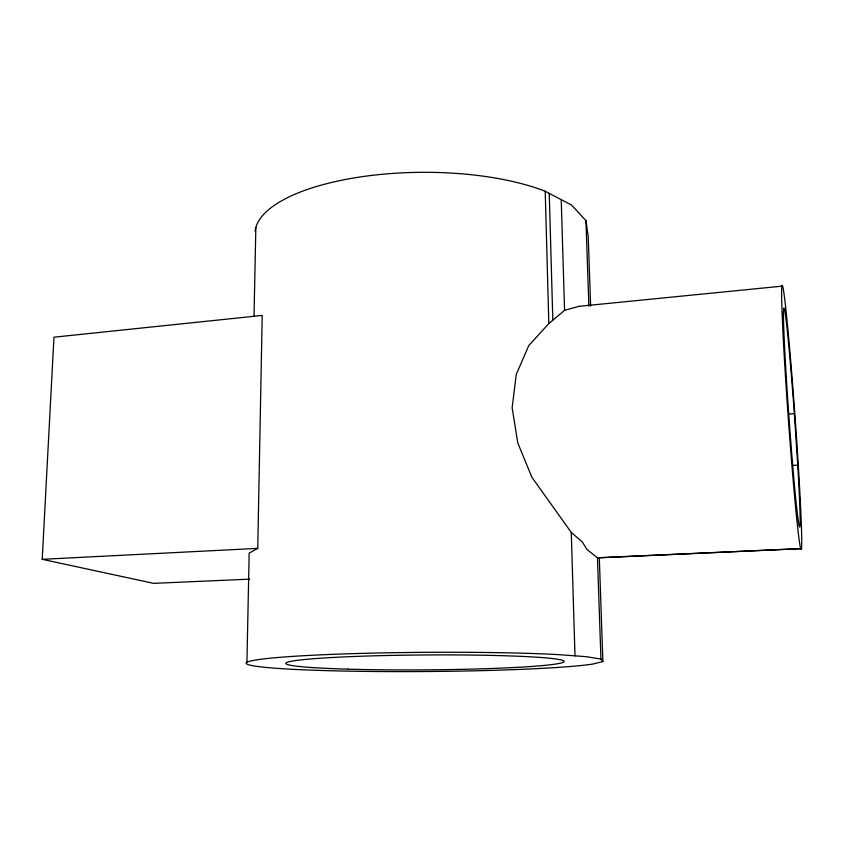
<?xml version="1.0" encoding="UTF-8"?>
<svg xmlns="http://www.w3.org/2000/svg" width="844" height="844" viewBox="0 0 844 844"><rect width="100%" height="100%" fill="white"/><g stroke="black" fill="none" stroke-linecap="round" stroke-linejoin="round"><path stroke-width="1.27" d="M246.933 662.234L249.17 553.126L257.747 548.378L262.21 315.434L53.963 337.189L42.2 559.319L153.587 583.352L249.666 579.153M254.023 316.405L255.848 227.416M782.42 286.116L578.984 306.319L564.562 310.349L548.832 323.547L528.745 345.618L516.275 374.388L512.139 407.747L517.794 442.984L531.878 477.261L571.272 532.437L582.339 541.964L586.907 549.423L597.478 557.831L800.692 548.674A132.255 3.408 85.9 0 0 791.218 367.087A132.255 3.408 85.9 0 0 783.232 337.79A132.255 3.408 85.9 0 0 800.692 548.674M602.88 661.569L592.899 664.038A178.78 9.6 -0.4 0 1 337.241 670.906A178.78 9.6 -0.4 0 1 285.42 656.896A178.78 9.6 -0.4 0 1 558 654.596L585.989 656.653L600.939 659.048L602.88 661.569L599.303 557.916M789.087 414.045L794.341 413.666L797.77 465.118A109.53 2.817 85.9 0 1 795.196 493.234A109.53 2.817 85.9 0 1 783.475 317.217A109.53 2.817 85.9 0 1 794.341 413.666M792.505 465.445L797.77 465.118M42.2 559.319L257.747 548.378M801.589 548.579L597.478 557.831L600.939 659.048M255.099 231.098A166.912 60.367 -0.4 0 1 364.924 176.28A166.912 60.367 -0.4 0 1 545.224 191.272L571.588 205.092L585.947 220.632L588.226 236.552L590.621 306.066M585.947 220.632L588.869 306.077M561.218 199.659L564.562 310.349M571.272 532.437L574.996 655.841M549.244 193.381L552.82 320.024M545.224 191.272L548.832 323.547M347.728 669.155A139.26 7.459 -0.4 0 0 563.845 661.918A139.26 7.459 -0.4 0 0 363.004 656.168A139.26 7.459 -0.4 0 0 347.728 669.155"/></g></svg>
